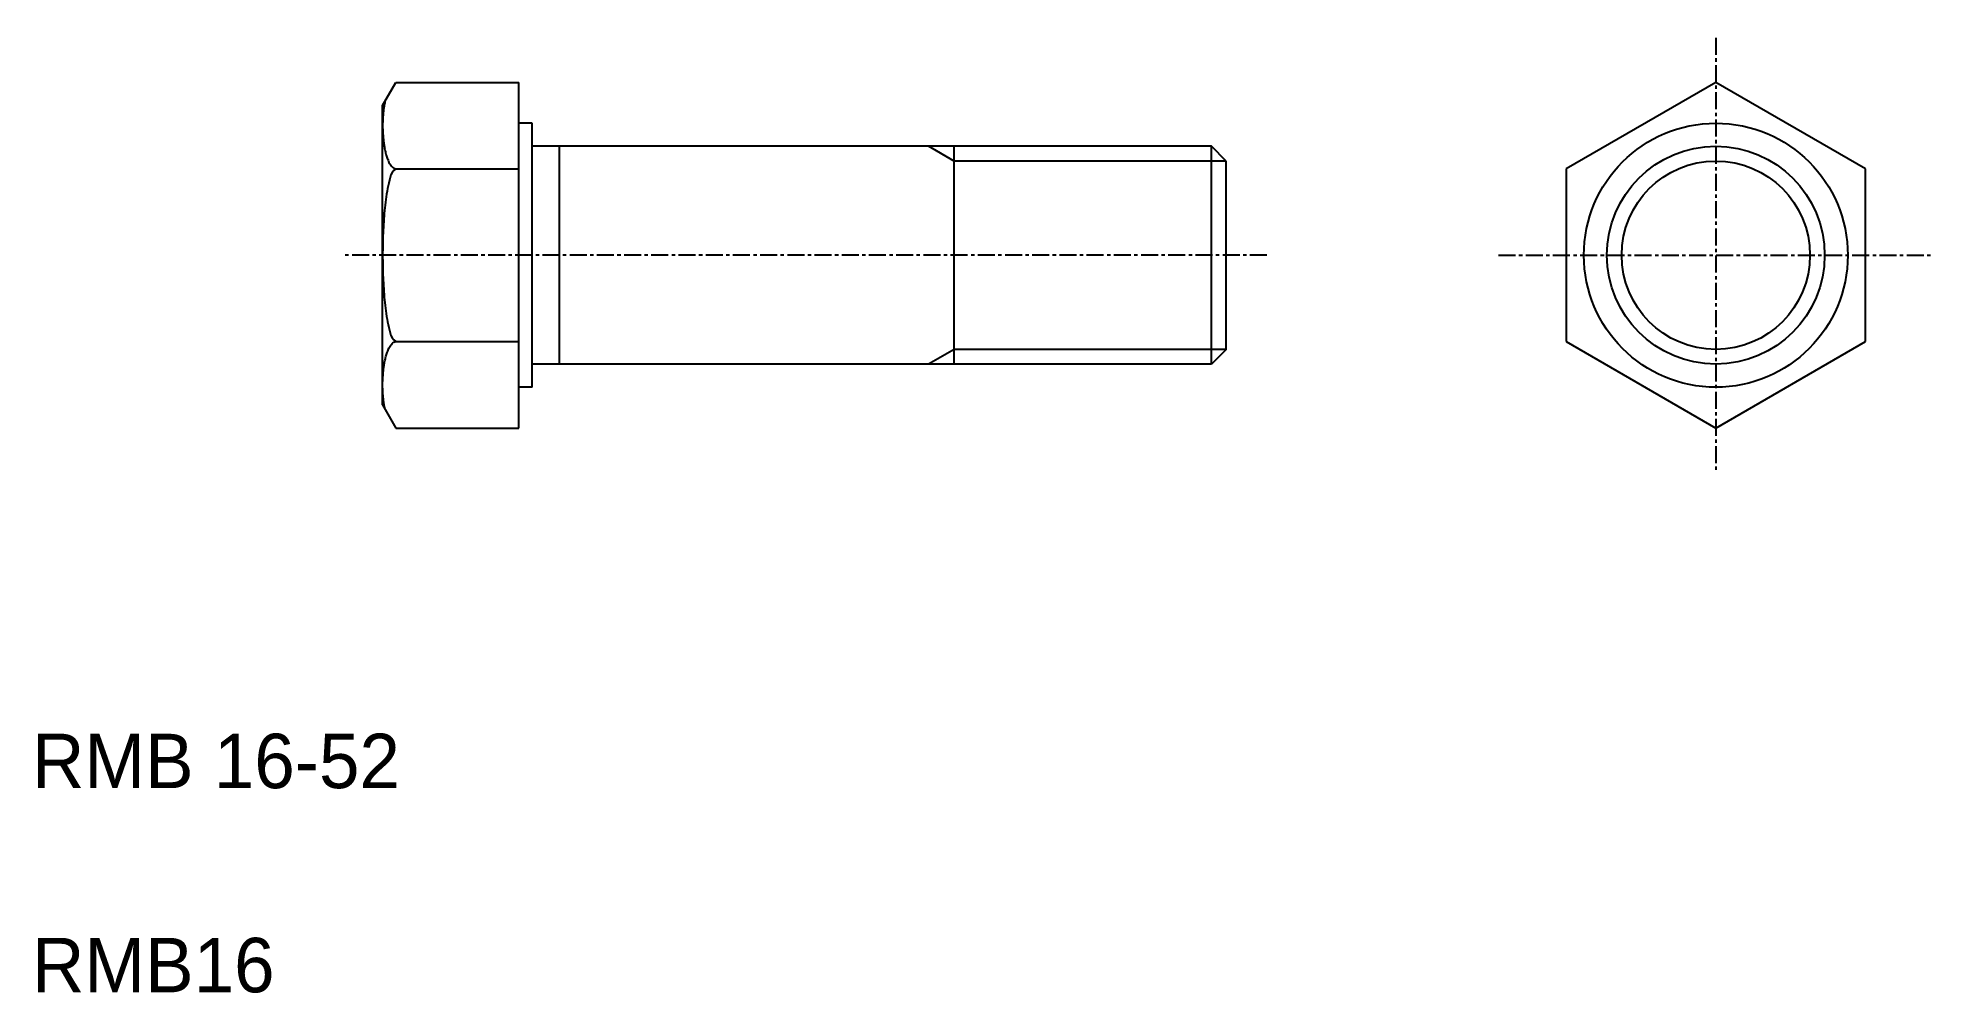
# Model space of a CAD drawing. Extents: x 10 to 150, y 10 to 80.
import ezdxf

# ---------------------------------------------------------------- set-up
doc = ezdxf.new("R2010")
doc.units = 0
doc.linetypes.add('CENTER', pattern=[2, 1.25, -0.25, 0.25, -0.25])
doc.layers.get('0').update_dxf_attribs({"linetype": 'CONTINUOUS'})
doc.layers.add('CENTER', color=1, linetype='CENTER')

msp = doc.modelspace()

# ---------------------------------------------------------------- linework, layer by layer
at = {"color": 7, "linetype": 'CONTINUOUS'}
for p, q in [((35.78, 75.16), (36.76, 76.86)), ((36.76, 76.86), (45.78, 76.86)), ((45.78, 51.45), (45.78, 76.86)), ((133.78, 76.86), (122.78, 70.51)), ((144.78, 70.51), (133.78, 76.86)), ((35.78, 53.16), (35.78, 75.16)), ((46.78, 73.86), (45.78, 73.86)), ((46.78, 54.46), (46.78, 73.86)), ((96.7, 72.16), (46.78, 72.16)), ((48.78, 56.16), (48.78, 72.16)), ((77.78, 56.16), (77.78, 72.16)), ((96.7, 56.16), (96.7, 72.16)), ((97.78, 71.07), (96.7, 72.16)), ((97.78, 57.24), (97.78, 71.07)), ((36.76, 70.51), (45.78, 70.51)), ((122.78, 70.51), (122.78, 57.81)), ((144.78, 57.81), (144.78, 70.51)), ((97.78, 64.16), (97.78, 64.16)), ((97.78, 60.7), (97.78, 60.7)), ((36.76, 57.81), (45.78, 57.81)), ((97.78, 57.24), (96.7, 56.16)), ((122.78, 57.81), (133.78, 51.45)), ((133.78, 51.45), (144.78, 57.81)), ((96.7, 56.16), (46.78, 56.16)), ((46.78, 54.46), (45.78, 54.46)), ((35.78, 53.16), (36.76, 51.45)), ((36.76, 51.45), (45.78, 51.45))]:
    msp.add_line(p, q, dxfattribs=at)
at = {"color": 3, "linetype": 'CONTINUOUS'}
for p, q in [((77.78, 71.07), (75.91, 72.16)), ((97.78, 71.07), (77.78, 71.07)), ((77.78, 57.24), (75.91, 56.16)), ((97.78, 57.24), (77.78, 57.24))]:
    msp.add_line(p, q, dxfattribs=at)
at = {"color": 7, "linetype": 'CONTINUOUS'}
for points in [[(35.95, 75.44, 0.01183), (35.89, 75.12, 0.010123), (35.84, 74.79, 0.009087), (35.81, 74.46, 0.008447), (35.79, 74.13, 0.008109), (35.78, 73.81, 0.008009), (35.78, 73.48, 0.008152), (35.8, 73.15, 0.00857), (35.82, 72.82, 0.00932), (35.85, 72.49, 0.010545), (35.9, 72.17, 0.012428), (35.96, 71.84, 0.015653), (36.04, 71.52, 0.021563), (36.15, 71.21, 0.034227), (36.28, 70.91, 0.06983), (36.48, 70.65, 0.198164), (36.76, 70.51)], [(36.76, 70.51, 0.220972), (36.33, 69.86, 0.028745), (36.14, 69.06, 0.01386), (36.01, 68.25, 0.009127), (35.92, 67.44, 0.006995), (35.86, 66.62, 0.005881), (35.81, 65.8, 0.005292), (35.79, 64.98, 0.005032), (35.78, 64.16, 0.00503), (35.79, 63.34, 0.00528), (35.81, 62.52, 0.005876), (35.86, 61.7, 0.00698), (35.92, 60.88, 0.009112), (36.01, 60.07, 0.01384), (36.14, 59.26, 0.02861), (36.33, 58.46, 0.218593), (36.76, 57.81)], [(35.95, 52.87, -0.01183), (35.89, 53.2, -0.010123), (35.84, 53.52, -0.009087), (35.81, 53.85, -0.008447), (35.79, 54.18, -0.008109), (35.78, 54.51, -0.008009), (35.78, 54.84, -0.008152), (35.8, 55.16, -0.00857), (35.82, 55.49, -0.00932), (35.85, 55.82, -0.010545), (35.9, 56.15, -0.012428), (35.96, 56.47, -0.015653), (36.04, 56.79, -0.021563), (36.15, 57.1, -0.034227), (36.28, 57.4, -0.06983), (36.48, 57.67, -0.198164), (36.76, 57.81)]]:
    msp.add_lwpolyline(points, format="xyb", dxfattribs=at)
for radius in [9.7, 8]:
    msp.add_circle((133.78, 64.16), radius, dxfattribs=at)
at = {"color": 3, "linetype": 'CONTINUOUS'}
msp.add_circle((133.78, 64.16), 6.92, dxfattribs=at)
at = {"layer": 'CENTER', "color": 1, "linetype": 'CENTER'}
for p, q in [((133.78, 80.13), (133.78, 48.19)), ((100.78, 64.16), (32.78, 64.16)), ((117.81, 64.16), (149.75, 64.16))]:
    msp.add_line(p, q, dxfattribs=at)

# ---------------------------------------------------------------- texts
at = {"color": 7, "linetype": 'CONTINUOUS'}
for s, p in [('RMB 16-52', (10, 25)), ('RMB16', (10, 10))]:
    msp.add_text(s, height=4, dxfattribs=at).set_placement(p)

doc.saveas('drawing.dxf')
